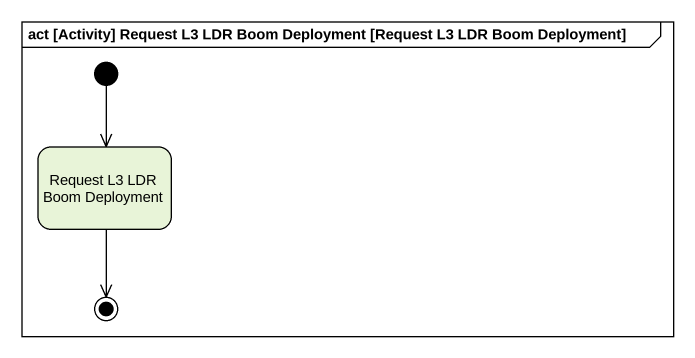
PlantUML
@startuml
mainframe act [Activity] Request L3 LDR Boom Deployment [Request L3 LDR Boom Deployment]
hide empty description
state "Request L3 LDR Boom Deployment" as Request_L3_LDR_Boom
[*] --> Request_L3_LDR_Boom
Request_L3_LDR_Boom --> [*]
@enduml
